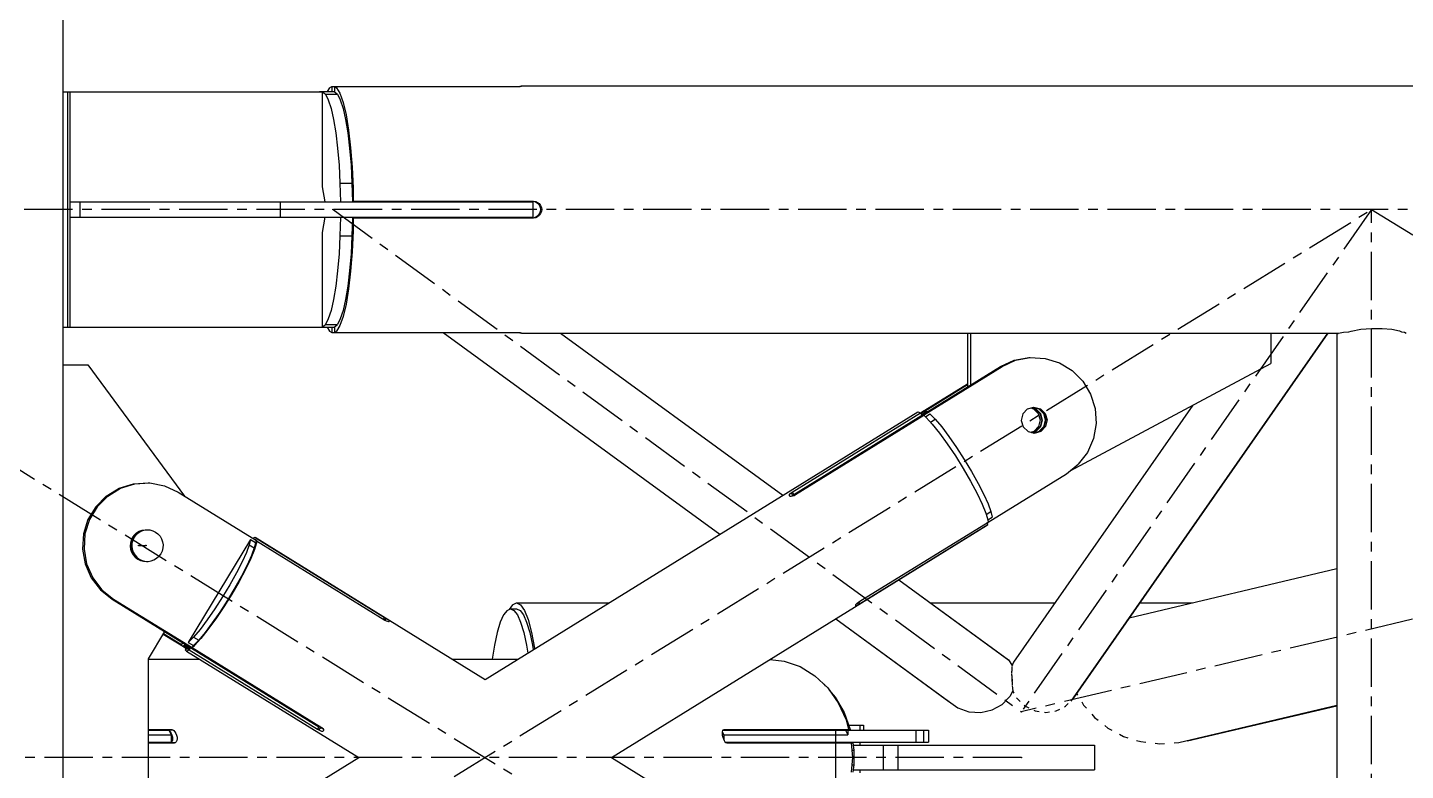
# Model space of a CAD drawing. Header units: millimetres. Extents: x 5143 to 30813, y 232 to 21408.
# Drawn here: x 23500.4 to 23726.5, y 10818.1 to 10940.2 of the extents above; entities that cross this region are included whole.
import ezdxf

# ---------------------------------------------------------------- set-up
doc = ezdxf.new("R2010")
doc.units = ezdxf.units.MM
doc.header["$LTSCALE"] = 0.25
doc.linetypes.add('CENTER', pattern=[50.8, 31.75, -6.35, 6.35, -6.35])
doc.linetypes.add('XKITLINE00', pattern=[0])

msp = doc.modelspace()

# ---------------------------------------------------------------- linework, layer by layer
at = {"color": 8, "linetype": 'XKITLINE00'}
for p, q in [((23506.2, 11020.27), (23506.2, 10620.27)), ((23549.95, 10930.27), (23549.57, 10929.63)), ((23549.95, 10930.27), (23550.31, 10930.46)), ((23550.31, 10930.46), (23550.76, 10930.46)), ((23550.31, 10930.46), (23550.31, 10929.63)), ((23550.76, 10930.46), (23580.35, 10930.46)), ((23550.76, 10930.46), (23551.11, 10930.27)), ((23550.76, 10930.46), (23550.76, 10929.62)), ((23551.11, 10930.27), (23551.67, 10929.35)), ((23580.35, 10930.46), (23580.68, 10930.46)), ((23580.6, 10930.47), (23580.91, 10930.49)), ((23580.68, 10930.46), (23580.98, 10930.47)), ((23580.91, 10930.49), (23581.17, 10930.52)), ((23580.98, 10930.47), (23581.22, 10930.49)), ((23581.17, 10930.52), (23581.35, 10930.54)), ((23581.22, 10930.49), (23581.39, 10930.52)), ((23581.35, 10930.54), (23581.46, 10930.57)), ((23581.39, 10930.52), (23581.47, 10930.54)), ((23581.46, 10930.57), (23581.47, 10930.54)), ((23581.46, 10930.57), (24815.89, 10930.57)), ((23506.2, 10929.57), (23506.93, 10929.57)), ((23506.93, 10929.57), (23506.93, 10890.97)), ((23506.93, 10929.57), (23507.34, 10929.57)), ((23506.93, 10929.57), (23506.93, 10890.97)), ((23506.93, 10929.57), (23548.77, 10929.57)), ((23507.34, 10929.57), (23507.34, 10890.97)), ((23507.34, 10929.57), (23548.77, 10929.57)), ((23507.34, 10929.57), (23507.34, 10890.97)), ((23548.29, 10929.57), (23548.36, 10929.63)), ((23548.29, 10929.57), (23548.36, 10929.63)), ((23548.36, 10929.63), (23548.36, 10929.57)), ((23548.36, 10929.63), (23548.77, 10929.63)), ((23548.36, 10929.63), (23548.36, 10929.57)), ((23548.36, 10929.63), (23548.77, 10929.63)), ((23548.77, 10929.63), (23550.74, 10929.63)), ((23548.77, 10929.63), (23548.77, 10914.02)), ((23548.77, 10929.63), (23549.27, 10929.19)), ((23548.77, 10929.63), (23550.74, 10929.63)), ((23548.77, 10929.63), (23548.77, 10914.02)), ((23548.77, 10929.63), (23549.27, 10929.19)), ((23549.27, 10929.19), (23551.24, 10929.19)), ((23549.27, 10929.19), (23549.76, 10928.26)), ((23549.27, 10929.19), (23551.24, 10929.19)), ((23549.27, 10929.19), (23549.76, 10928.26)), ((23549.76, 10928.26), (23550.21, 10926.86)), ((23549.76, 10928.26), (23550.21, 10926.86)), ((23550.74, 10929.63), (23551.24, 10929.19)), ((23550.74, 10929.63), (23551.24, 10929.19)), ((23551.24, 10929.19), (23551.73, 10928.26)), ((23551.24, 10929.19), (23551.73, 10928.26)), ((23551.67, 10929.35), (23552.2, 10927.85)), ((23551.73, 10928.26), (23552.19, 10926.86)), ((23551.73, 10928.26), (23552.19, 10926.86)), ((23552.2, 10927.85), (23552.68, 10925.83)), ((23550.21, 10926.86), (23550.63, 10925.05)), ((23550.21, 10926.86), (23550.63, 10925.05)), ((23552.19, 10926.86), (23552.6, 10925.05)), ((23552.19, 10926.86), (23552.6, 10925.05)), ((23552.68, 10925.83), (23553.09, 10923.32)), ((23550.63, 10925.05), (23550.99, 10922.85)), ((23550.63, 10925.05), (23550.99, 10922.85)), ((23552.6, 10925.05), (23552.96, 10922.85)), ((23552.6, 10925.05), (23552.96, 10922.85)), ((23553.09, 10923.32), (23553.42, 10920.42)), ((23550.99, 10922.85), (23551.29, 10920.33)), ((23550.99, 10922.85), (23551.29, 10920.33)), ((23552.96, 10922.85), (23553.26, 10920.33)), ((23552.96, 10922.85), (23553.26, 10920.33)), ((23551.29, 10920.33), (23551.52, 10917.56)), ((23551.29, 10920.33), (23551.52, 10917.56)), ((23553.26, 10920.33), (23553.49, 10917.56)), ((23553.26, 10920.33), (23553.49, 10917.56)), ((23553.42, 10920.42), (23553.67, 10917.22)), ((23551.52, 10917.56), (23551.67, 10914.6)), ((23551.52, 10917.56), (23551.67, 10914.6)), ((23553.49, 10917.56), (23553.64, 10914.6)), ((23553.49, 10917.56), (23553.64, 10914.6)), ((23553.67, 10917.22), (23553.82, 10913.8)), ((23548.77, 10914.02), (23549.18, 10911.52)), ((23548.77, 10914.02), (23549.18, 10911.52)), ((23551.67, 10914.6), (23553.64, 10914.6)), ((23551.67, 10914.6), (23551.74, 10911.52)), ((23551.67, 10914.6), (23553.64, 10914.6)), ((23551.67, 10914.6), (23551.74, 10911.52)), ((23553.64, 10914.6), (23553.72, 10911.52)), ((23553.64, 10914.6), (23553.72, 10911.52)), ((23553.82, 10913.8), (23553.85, 10911.62)), ((23507.34, 10911.52), (23551.73, 10911.52)), ((23507.34, 10911.52), (23507.34, 10909.02)), ((23507.34, 10911.52), (23551.73, 10911.52)), ((23507.34, 10911.52), (23507.34, 10909.02)), ((23508.98, 10911.52), (23508.98, 10909.02)), ((23508.98, 10911.52), (23508.98, 10909.02)), ((23541.87, 10911.52), (23541.87, 10909.02)), ((23541.87, 10911.52), (23541.87, 10909.02)), ((23551.73, 10911.52), (23553.72, 10911.52)), ((23551.73, 10911.52), (23553.72, 10911.52)), ((23553.71, 10911.62), (23583.44, 10911.62)), ((23553.72, 10911.52), (23583.3, 10911.52)), ((23553.72, 10911.52), (23583.3, 10911.52)), ((23555.47, 10911.62), (23555.5, 10911.52)), ((23555.87, 10911.62), (23555.9, 10911.52)), ((23580.33, 10911.62), (23580.33, 10911.52)), ((23580.33, 10911.62), (23580.33, 10911.52)), ((23583.25, 10911.62), (23583.59, 10911.58)), ((23583.3, 10911.52), (23583.3, 10909.02)), ((23583.3, 10911.52), (23583.3, 10909.02)), ((23583.44, 10911.62), (23583.79, 10911.58)), ((23583.59, 10911.58), (23583.79, 10911.58)), ((23583.59, 10911.58), (23583.92, 10911.44)), ((23583.79, 10911.58), (23584.11, 10911.44)), ((23583.92, 10911.44), (23584.2, 10911.23)), ((23584.11, 10911.44), (23584.39, 10911.23)), ((23584.2, 10911.23), (23584.41, 10910.95)), ((23584.41, 10909.6), (23584.2, 10909.32)), ((23584.39, 10911.23), (23584.61, 10910.95)), ((23584.61, 10909.6), (23584.39, 10909.32)), ((23584.41, 10910.95), (23584.55, 10910.62)), ((23584.55, 10909.93), (23584.41, 10909.6)), ((23584.55, 10910.62), (23584.6, 10910.27)), ((23584.6, 10910.27), (23584.55, 10909.93)), ((23584.61, 10910.95), (23584.74, 10910.62)), ((23584.74, 10909.93), (23584.61, 10909.6)), ((23584.74, 10910.62), (23584.79, 10910.27)), ((23584.79, 10910.27), (23584.74, 10909.93)), ((23507.34, 10909.02), (23551.73, 10909.02)), ((23507.34, 10909.02), (23551.73, 10909.02)), ((23549.18, 10909.02), (23548.77, 10906.52)), ((23549.18, 10909.02), (23548.77, 10906.52)), ((23551.74, 10909.02), (23551.67, 10905.95)), ((23551.74, 10909.02), (23551.67, 10905.95)), ((23551.73, 10909.02), (23551.74, 10909.02)), ((23551.73, 10909.02), (23551.74, 10909.02)), ((23551.74, 10909.02), (23553.72, 10909.02)), ((23551.74, 10909.02), (23553.72, 10909.02)), ((23553.72, 10909.02), (23553.64, 10905.95)), ((23553.72, 10909.02), (23553.64, 10905.95)), ((23553.71, 10908.92), (23583.44, 10908.92)), ((23553.72, 10909.02), (23583.3, 10909.02)), ((23553.72, 10909.02), (23583.3, 10909.02)), ((23553.85, 10908.92), (23553.82, 10906.75)), ((23555.32, 10909.02), (23555.29, 10908.92)), ((23555.71, 10909.02), (23555.68, 10908.92)), ((23580.33, 10909.02), (23580.33, 10908.92)), ((23580.33, 10909.02), (23580.33, 10908.92)), ((23583.25, 10908.92), (23583.59, 10908.97)), ((23583.44, 10908.92), (23583.79, 10908.97)), ((23583.59, 10908.97), (23583.92, 10909.11)), ((23583.59, 10908.97), (23583.79, 10908.97)), ((23583.79, 10908.97), (23584.11, 10909.11)), ((23583.92, 10909.11), (23584.2, 10909.32)), ((23584.11, 10909.11), (23584.39, 10909.32)), ((23548.77, 10906.52), (23548.77, 10890.92)), ((23548.77, 10906.52), (23548.77, 10890.92)), ((23551.67, 10905.95), (23551.52, 10902.99)), ((23551.67, 10905.95), (23551.52, 10902.99)), ((23551.67, 10905.95), (23553.64, 10905.95)), ((23551.67, 10905.95), (23553.64, 10905.95)), ((23553.64, 10905.95), (23553.49, 10902.99)), ((23553.64, 10905.95), (23553.49, 10902.99)), ((23553.82, 10906.75), (23553.67, 10903.33)), ((23551.52, 10902.99), (23551.29, 10900.22)), ((23551.52, 10902.99), (23551.29, 10900.22)), ((23553.49, 10902.99), (23553.26, 10900.22)), ((23553.49, 10902.99), (23553.26, 10900.22)), ((23553.67, 10903.33), (23553.42, 10900.12)), ((23551.29, 10900.22), (23550.99, 10897.7)), ((23551.29, 10900.22), (23550.99, 10897.7)), ((23553.26, 10900.22), (23552.96, 10897.7)), ((23553.26, 10900.22), (23552.96, 10897.7)), ((23553.42, 10900.12), (23553.09, 10897.23)), ((23550.99, 10897.7), (23550.63, 10895.5)), ((23550.99, 10897.7), (23550.63, 10895.5)), ((23552.96, 10897.7), (23552.6, 10895.5)), ((23552.96, 10897.7), (23552.6, 10895.5)), ((23553.09, 10897.23), (23552.68, 10894.72)), ((23550.21, 10893.69), (23549.76, 10892.29)), ((23550.21, 10893.69), (23549.76, 10892.29)), ((23550.63, 10895.5), (23550.21, 10893.69)), ((23550.63, 10895.5), (23550.21, 10893.69)), ((23552.19, 10893.69), (23551.73, 10892.29)), ((23552.19, 10893.69), (23551.73, 10892.29)), ((23552.6, 10895.5), (23552.19, 10893.69)), ((23552.6, 10895.5), (23552.19, 10893.69)), ((23552.68, 10894.72), (23552.2, 10892.69)), ((23548.77, 10890.92), (23549.27, 10891.36)), ((23548.77, 10890.92), (23549.27, 10891.36)), ((23549.76, 10892.29), (23549.27, 10891.36)), ((23549.76, 10892.29), (23549.27, 10891.36)), ((23549.27, 10891.36), (23551.24, 10891.36)), ((23549.27, 10891.36), (23551.24, 10891.36)), ((23550.74, 10890.92), (23551.24, 10891.36)), ((23550.74, 10890.92), (23551.24, 10891.36)), ((23551.73, 10892.29), (23551.24, 10891.36)), ((23551.73, 10892.29), (23551.24, 10891.36)), ((23552.2, 10892.69), (23551.67, 10891.2)), ((23506.2, 10890.97), (23506.93, 10890.97)), ((23506.93, 10890.97), (23507.34, 10890.97)), ((23506.93, 10890.97), (23548.77, 10890.97)), ((23507.34, 10890.97), (23548.77, 10890.97)), ((23548.29, 10890.97), (23548.36, 10890.92)), ((23548.29, 10890.97), (23548.36, 10890.92)), ((23548.36, 10890.97), (23548.36, 10890.92)), ((23548.36, 10890.97), (23548.36, 10890.92)), ((23548.36, 10890.92), (23548.77, 10890.92)), ((23548.36, 10890.92), (23548.77, 10890.92)), ((23548.77, 10890.92), (23550.74, 10890.92)), ((23548.77, 10890.92), (23550.74, 10890.92)), ((23549.57, 10890.92), (23549.95, 10890.28)), ((23549.95, 10890.28), (23550.31, 10890.09)), ((23550.31, 10890.92), (23550.31, 10890.09)), ((23550.31, 10890.09), (23550.76, 10890.09)), ((23550.76, 10890.93), (23550.76, 10890.09)), ((23550.76, 10890.09), (23551.11, 10890.28)), ((23550.76, 10890.09), (23580.35, 10890.09)), ((23551.67, 10891.2), (23551.11, 10890.28)), ((23568.61, 10890.09), (23614.02, 10856.94)), ((23568.61, 10890.09), (23614.02, 10856.94)), ((23580.35, 10890.09), (23580.68, 10890.09)), ((23580.6, 10890.08), (23580.91, 10890.06)), ((23580.68, 10890.09), (23580.98, 10890.08)), ((23580.91, 10890.06), (23581.17, 10890.03)), ((23580.98, 10890.08), (23581.22, 10890.06)), ((23581.17, 10890.03), (23581.35, 10890.01)), ((23581.22, 10890.06), (23581.39, 10890.03)), ((23581.35, 10890.01), (23581.46, 10889.97)), ((23581.39, 10890.03), (23581.47, 10890.01)), ((23581.47, 10890.01), (23581.46, 10889.97)), ((23581.46, 10889.97), (23654.89, 10889.97)), ((23587.89, 10889.97), (23624.37, 10863.34)), ((23587.89, 10889.97), (23624.37, 10863.34)), ((23654.64, 10889.97), (23654.64, 10881.1)), ((23654.89, 10889.97), (23655.14, 10889.97)), ((23655.14, 10889.97), (23704.46, 10889.98)), ((23655.14, 10889.97), (23655.14, 10881.41)), ((23713.76, 10889.97), (23671.64, 10829.52)), ((23713.79, 10889.97), (23671.94, 10829.91)), ((23704.46, 10889.98), (23704.46, 10884.98)), ((23704.46, 10889.97), (23715.43, 10889.97)), ((23715.28, 10889.97), (23715.28, 10750.57)), ((23715.28, 10889.96), (23715.28, 10750.59)), ((23715.28, 10889.96), (23715.43, 10889.87)), ((23715.43, 10889.87), (23715.56, 10889.95)), ((23715.56, 10889.95), (23716.37, 10890.1)), ((23716.37, 10890.1), (23717.24, 10890.18)), ((23717.24, 10890.18), (23717.63, 10890.31)), ((23717.63, 10890.31), (23719.22, 10890.59)), ((23719.22, 10890.59), (23720.98, 10890.74)), ((23720.98, 10890.74), (23722.74, 10890.75)), ((23722.74, 10890.75), (23724.33, 10890.6)), ((23724.33, 10890.6), (23725.59, 10890.32)), ((23725.59, 10890.32), (23725.89, 10890.18)), ((23725.89, 10890.18), (23726.4, 10890.1)), ((23726.4, 10890.1), (23726.68, 10889.96)), ((23506.2, 10884.78), (23510.3, 10884.78)), ((23510.3, 10884.78), (23526.17, 10863.2)), ((23660.09, 10884.47), (23662.31, 10885.5)), ((23660.33, 10884.47), (23662.56, 10885.5)), ((23662.31, 10885.5), (23664.72, 10885.95)), ((23662.31, 10885.5), (23662.56, 10885.5)), ((23662.56, 10885.5), (23664.97, 10885.95)), ((23664.72, 10885.95), (23664.97, 10885.95)), ((23664.97, 10885.95), (23667.41, 10885.81)), ((23667.41, 10885.81), (23669.76, 10885.08)), ((23669.76, 10885.08), (23671.86, 10883.81)), ((23671.49, 10867.34), (23704.46, 10884.98)), ((23626.15, 10863.48), (23660.09, 10884.47)), ((23647.45, 10876.5), (23660.33, 10884.47)), ((23660.09, 10884.47), (23660.33, 10884.47)), ((23671.86, 10883.81), (23673.6, 10882.06)), ((23646.93, 10876.89), (23654.64, 10881.66)), ((23647.7, 10877.21), (23654.64, 10881.51)), ((23673.6, 10882.06), (23674.87, 10879.94)), ((23691.63, 10878.12), (23662.24, 10835.93)), ((23664.52, 10877.51), (23665.57, 10877.82)), ((23665.44, 10877.79), (23666.36, 10877.54)), ((23665.46, 10877.79), (23666.39, 10877.56)), ((23665.57, 10877.82), (23666.64, 10877.56)), ((23674.87, 10879.94), (23675.61, 10877.57)), ((23575.49, 10833.1), (23646.54, 10877.05)), ((23625.91, 10863.85), (23646.96, 10876.87)), ((23626.28, 10863.48), (23647.33, 10876.5)), ((23626.43, 10863.45), (23647.48, 10876.47)), ((23646.54, 10877.05), (23646.96, 10876.87)), ((23646.94, 10876.88), (23647.45, 10877.2)), ((23646.96, 10876.87), (23647.19, 10876.5)), ((23647.04, 10876.74), (23647.77, 10877.2)), ((23647.15, 10876.56), (23647.99, 10877.08)), ((23647.15, 10876.56), (23647.19, 10876.5)), ((23647.33, 10876.5), (23647.4, 10876.42)), ((23647.33, 10876.5), (23647.45, 10876.5)), ((23647.45, 10877.2), (23647.59, 10877.23)), ((23647.45, 10876.5), (23647.47, 10876.46)), ((23647.48, 10876.47), (23647.88, 10876.13)), ((23647.59, 10877.23), (23647.77, 10877.2)), ((23647.76, 10876.23), (23648.5, 10876.69)), ((23647.77, 10877.2), (23647.99, 10877.08)), ((23647.88, 10876.13), (23648.89, 10875.01)), ((23647.99, 10877.08), (23648.03, 10877.02)), ((23648.5, 10876.69), (23649.38, 10875.81)), ((23648.61, 10875.33), (23649.38, 10875.81)), ((23649.38, 10875.81), (23650.44, 10874.55)), ((23663.76, 10876.7), (23663.5, 10875.62)), ((23663.5, 10875.62), (23663.81, 10874.55)), ((23664.52, 10877.51), (23663.76, 10876.7)), ((23665.05, 10877.67), (23665.49, 10877.56)), ((23665.16, 10877.7), (23665.74, 10877.56)), ((23665.21, 10877.72), (23665.86, 10877.54)), ((23665.49, 10877.56), (23666.28, 10876.79)), ((23665.74, 10877.56), (23666.53, 10876.79)), ((23665.86, 10877.54), (23666.64, 10876.75)), ((23666.28, 10876.79), (23666.59, 10875.73)), ((23666.59, 10875.73), (23666.34, 10874.65)), ((23666.36, 10877.54), (23667.13, 10876.75)), ((23666.39, 10877.56), (23667.19, 10876.79)), ((23666.53, 10876.79), (23666.84, 10875.73)), ((23666.84, 10875.73), (23666.58, 10874.65)), ((23666.64, 10877.56), (23667.43, 10876.79)), ((23666.64, 10876.75), (23666.92, 10875.67)), ((23666.92, 10875.67), (23666.64, 10874.6)), ((23667.13, 10876.75), (23667.42, 10875.67)), ((23667.42, 10875.67), (23667.13, 10874.6)), ((23667.19, 10876.79), (23667.5, 10875.73)), ((23667.5, 10875.73), (23667.24, 10874.65)), ((23667.43, 10876.79), (23667.74, 10875.73)), ((23667.74, 10875.73), (23667.49, 10874.65)), ((23675.61, 10877.57), (23675.77, 10875.1)), ((23648.89, 10875.01), (23650.07, 10873.53)), ((23650.07, 10873.53), (23651.35, 10871.76)), ((23650.44, 10874.55), (23651.62, 10872.98)), ((23663.81, 10874.55), (23664.61, 10873.79)), ((23664.61, 10873.79), (23665.68, 10873.53)), ((23665.04, 10873.68), (23665.58, 10873.84)), ((23665.18, 10873.65), (23665.82, 10873.84)), ((23665.22, 10873.64), (23665.86, 10873.81)), ((23665.48, 10873.57), (23666.36, 10873.81)), ((23665.54, 10873.56), (23666.48, 10873.84)), ((23666.34, 10874.65), (23665.58, 10873.84)), ((23665.68, 10873.53), (23666.73, 10873.84)), ((23666.58, 10874.65), (23665.82, 10873.84)), ((23666.64, 10874.6), (23665.86, 10873.81)), ((23667.13, 10874.6), (23666.36, 10873.81)), ((23667.24, 10874.65), (23666.48, 10873.84)), ((23667.49, 10874.65), (23666.73, 10873.84)), ((23675.77, 10875.1), (23675.34, 10872.65)), ((23651.35, 10871.76), (23652.67, 10869.79)), ((23651.62, 10872.98), (23652.87, 10871.17)), ((23652.87, 10871.17), (23654.13, 10869.23)), ((23675.34, 10872.65), (23674.34, 10870.38)), ((23652.67, 10869.79), (23653.97, 10867.71)), ((23654.13, 10869.23), (23655.33, 10867.23)), ((23674.34, 10870.38), (23672.84, 10868.42)), ((23653.97, 10867.71), (23655.17, 10865.63)), ((23655.33, 10867.23), (23656.42, 10865.28)), ((23658.03, 10858.91), (23670.92, 10866.88)), ((23670.92, 10866.88), (23672.84, 10868.42)), ((23513.32, 10863.21), (23515.43, 10864.49)), ((23513.57, 10863.21), (23515.67, 10864.49)), ((23515.43, 10864.49), (23517.77, 10865.22)), ((23515.67, 10864.49), (23518.01, 10865.22)), ((23517.77, 10865.22), (23520.21, 10865.36)), ((23518.01, 10865.22), (23520.46, 10865.36)), ((23520.21, 10865.36), (23520.46, 10865.36)), ((23520.21, 10865.36), (23520.27, 10865.34)), ((23520.46, 10865.36), (23522.87, 10864.9)), ((23522.87, 10864.9), (23525.1, 10863.87)), ((23655.17, 10865.63), (23656.23, 10863.65)), ((23656.42, 10865.28), (23657.34, 10863.48)), ((23513.32, 10863.21), (23511.58, 10861.46)), ((23513.57, 10863.21), (23511.83, 10861.46)), ((23525.1, 10863.87), (23537.98, 10855.9)), ((23625.41, 10863.46), (23625.37, 10863.39)), ((23625.37, 10863.39), (23625.37, 10863.36)), ((23625.37, 10863.36), (23625.42, 10863.26)), ((23625.41, 10863.46), (23625.53, 10863.57)), ((23625.42, 10863.26), (23625.55, 10863.2)), ((23625.53, 10863.57), (23625.7, 10863.71)), ((23625.55, 10863.2), (23625.73, 10863.2)), ((23625.7, 10863.71), (23625.91, 10863.85)), ((23625.7, 10863.71), (23625.96, 10863.28)), ((23625.73, 10863.2), (23625.95, 10863.24)), ((23625.88, 10863.22), (23625.96, 10863.28)), ((23625.91, 10863.85), (23626.17, 10863.42)), ((23625.95, 10863.24), (23626.2, 10863.32)), ((23625.96, 10863.28), (23626.17, 10863.42)), ((23626.15, 10863.48), (23626.23, 10863.34)), ((23626.15, 10863.48), (23626.28, 10863.48)), ((23626.2, 10863.32), (23626.43, 10863.45)), ((23626.28, 10863.48), (23626.35, 10863.41)), ((23656.23, 10863.65), (23657.08, 10861.88)), ((23657.34, 10863.48), (23658.05, 10861.91)), ((23511.58, 10861.46), (23510.31, 10859.34)), ((23511.83, 10861.46), (23510.56, 10859.34)), ((23657.08, 10861.88), (23657.69, 10860.4)), ((23657.69, 10860.4), (23658.02, 10859.28)), ((23657.75, 10860.18), (23658.51, 10860.65)), ((23658, 10859.33), (23658.69, 10859.76)), ((23658.05, 10861.91), (23658.51, 10860.65)), ((23658.51, 10860.65), (23658.69, 10859.76)), ((23510.31, 10859.34), (23509.57, 10856.98)), ((23510.56, 10859.34), (23509.82, 10856.98)), ((23518.29, 10857.18), (23518.73, 10857.44)), ((23518.42, 10857.18), (23518.86, 10857.44)), ((23518.42, 10857.18), (23518.86, 10857.44)), ((23518.55, 10857.18), (23518.99, 10857.44)), ((23518.73, 10857.44), (23519.2, 10857.6)), ((23518.86, 10857.44), (23519.33, 10857.6)), ((23518.86, 10857.44), (23519.33, 10857.6)), ((23518.99, 10857.44), (23519.46, 10857.6)), ((23519.2, 10857.6), (23519.7, 10857.67)), ((23519.33, 10857.6), (23519.83, 10857.67)), ((23519.33, 10857.6), (23519.83, 10857.67)), ((23519.46, 10857.6), (23519.96, 10857.67)), ((23519.7, 10857.67), (23519.83, 10857.67)), ((23519.83, 10857.67), (23519.96, 10857.67)), ((23519.96, 10857.67), (23520.46, 10857.65)), ((23520.46, 10857.65), (23520.95, 10857.52)), ((23520.95, 10857.52), (23521.4, 10857.3)), ((23596.23, 10820.27), (23657.79, 10858.36)), ((23636.94, 10845.52), (23657.99, 10858.54)), ((23636.98, 10845.92), (23658.03, 10858.94)), ((23657.79, 10858.36), (23657.99, 10858.54)), ((23657.83, 10858.81), (23658.01, 10858.91)), ((23657.83, 10858.81), (23657.99, 10858.54)), ((23657.99, 10858.91), (23658.03, 10858.91)), ((23658.02, 10859.28), (23658.03, 10858.94)), ((23658.02, 10858.93), (23658.03, 10858.91)), ((23509.57, 10856.98), (23509.41, 10854.5)), ((23509.82, 10856.98), (23509.66, 10854.5)), ((23517.27, 10855.48), (23517.24, 10854.97)), ((23517.4, 10855.97), (23517.27, 10855.48)), ((23517.4, 10855.48), (23517.37, 10854.97)), ((23517.4, 10855.48), (23517.37, 10854.97)), ((23517.61, 10856.43), (23517.4, 10855.97)), ((23517.53, 10855.97), (23517.4, 10855.48)), ((23517.53, 10855.97), (23517.4, 10855.48)), ((23517.53, 10855.48), (23517.5, 10854.97)), ((23517.75, 10856.43), (23517.53, 10855.97)), ((23517.75, 10856.43), (23517.53, 10855.97)), ((23517.66, 10855.97), (23517.53, 10855.48)), ((23517.92, 10856.84), (23517.61, 10856.43)), ((23517.61, 10856.43), (23517.75, 10856.43)), ((23517.88, 10856.43), (23517.66, 10855.97)), ((23518.05, 10856.84), (23517.75, 10856.43)), ((23518.05, 10856.84), (23517.75, 10856.43)), ((23517.75, 10856.43), (23517.88, 10856.43)), ((23518.18, 10856.84), (23517.88, 10856.43)), ((23517.92, 10856.84), (23518.29, 10857.18)), ((23518.05, 10856.84), (23518.42, 10857.18)), ((23518.05, 10856.84), (23518.42, 10857.18)), ((23518.18, 10856.84), (23518.55, 10857.18)), ((23521.4, 10857.3), (23521.8, 10856.99)), ((23521.8, 10856.99), (23522.14, 10856.61)), ((23522.14, 10856.61), (23522.39, 10856.17)), ((23522.39, 10856.17), (23522.56, 10855.69)), ((23522.56, 10855.69), (23522.63, 10855.18)), ((23522.63, 10855.18), (23522.6, 10854.68)), ((23536.96, 10856.09), (23526.77, 10839.16)), ((23536.77, 10855.21), (23536.31, 10853.95)), ((23536.96, 10856.09), (23536.77, 10855.21)), ((23536.77, 10855.21), (23537.61, 10854.69)), ((23536.96, 10856.09), (23537.8, 10855.57)), ((23537.35, 10856.29), (23537.74, 10856.45)), ((23537.8, 10855.57), (23537.61, 10854.69)), ((23537.96, 10855.53), (23537.63, 10854.42)), ((23537.74, 10856.45), (23537.94, 10856.27)), ((23537.74, 10856.45), (23575.49, 10833.1)), ((23537.94, 10856.27), (23537.79, 10856.02)), ((23537.98, 10855.9), (23537.79, 10855.58)), ((23537.98, 10855.87), (23537.8, 10855.57)), ((23537.94, 10856.27), (23558.99, 10843.25)), ((23537.98, 10855.87), (23537.96, 10855.53)), ((23537.98, 10855.87), (23559.03, 10842.85)), ((23509.41, 10854.5), (23509.84, 10852.05)), ((23509.66, 10854.5), (23510.09, 10852.05)), ((23517.24, 10854.97), (23517.31, 10854.47)), ((23517.31, 10854.47), (23517.48, 10853.98)), ((23517.37, 10854.97), (23517.44, 10854.47)), ((23517.37, 10854.97), (23517.44, 10854.47)), ((23517.44, 10854.47), (23517.61, 10853.98)), ((23517.44, 10854.47), (23517.61, 10853.98)), ((23517.48, 10853.98), (23517.73, 10853.54)), ((23517.5, 10854.97), (23517.57, 10854.47)), ((23517.57, 10854.47), (23517.74, 10853.98)), ((23517.61, 10853.98), (23517.86, 10853.54)), ((23517.61, 10853.98), (23517.86, 10853.54)), ((23517.73, 10853.54), (23518.07, 10853.16)), ((23517.74, 10853.98), (23517.99, 10853.54)), ((23517.86, 10853.54), (23518.2, 10853.16)), ((23517.86, 10853.54), (23518.2, 10853.16)), ((23517.99, 10853.54), (23518.33, 10853.16)), ((23518.07, 10853.16), (23518.47, 10852.86)), ((23518.2, 10853.16), (23518.6, 10852.86)), ((23518.2, 10853.16), (23518.6, 10852.86)), ((23518.33, 10853.16), (23518.73, 10852.86)), ((23521.14, 10852.72), (23521.58, 10852.98)), ((23521.58, 10852.98), (23521.95, 10853.32)), ((23522.26, 10853.72), (23521.95, 10853.32)), ((23522.47, 10854.18), (23522.26, 10853.72)), ((23522.6, 10854.68), (23522.47, 10854.18)), ((23536.31, 10853.95), (23535.6, 10852.38)), ((23537.03, 10852.94), (23536.17, 10851.16)), ((23537.15, 10853.43), (23536.44, 10851.86)), ((23537.63, 10854.42), (23537.03, 10852.94)), ((23537.61, 10854.69), (23537.15, 10853.43)), ((23509.84, 10852.05), (23510.84, 10849.78)), ((23510.09, 10852.05), (23511.09, 10849.78)), ((23518.47, 10852.86), (23518.6, 10852.86)), ((23518.47, 10852.86), (23518.92, 10852.64)), ((23518.6, 10852.86), (23519.05, 10852.64)), ((23518.6, 10852.86), (23519.05, 10852.64)), ((23518.6, 10852.86), (23518.73, 10852.86)), ((23518.73, 10852.86), (23519.18, 10852.64)), ((23518.92, 10852.64), (23519.41, 10852.51)), ((23519.05, 10852.64), (23519.54, 10852.51)), ((23519.05, 10852.64), (23519.54, 10852.51)), ((23519.18, 10852.64), (23519.67, 10852.51)), ((23519.41, 10852.51), (23519.91, 10852.48)), ((23519.54, 10852.51), (23520.04, 10852.48)), ((23519.54, 10852.51), (23520.04, 10852.48)), ((23519.67, 10852.51), (23520.17, 10852.48)), ((23519.91, 10852.48), (23520.04, 10852.48)), ((23519.91, 10852.48), (23519.95, 10852.48)), ((23520.04, 10852.48), (23520.08, 10852.48)), ((23520.04, 10852.48), (23520.08, 10852.48)), ((23520.04, 10852.48), (23520.17, 10852.48)), ((23520.17, 10852.48), (23520.67, 10852.55)), ((23520.67, 10852.55), (23521.14, 10852.72)), ((23535.6, 10852.38), (23534.68, 10850.58)), ((23536.17, 10851.16), (23535.12, 10849.19)), ((23536.44, 10851.86), (23535.52, 10850.05)), ((23681.21, 10843.22), (23715.28, 10851.29)), ((23510.84, 10849.78), (23512.34, 10847.82)), ((23511.09, 10849.78), (23512.59, 10847.82)), ((23533.59, 10848.63), (23532.39, 10846.63)), ((23534.68, 10850.58), (23533.59, 10848.63)), ((23535.12, 10849.19), (23533.91, 10847.11)), ((23535.52, 10850.05), (23534.44, 10848.11)), ((23643.39, 10849.45), (23661.44, 10836.26)), ((23643.39, 10849.45), (23661.39, 10836.3)), ((23512.34, 10847.82), (23512.59, 10847.82)), ((23512.34, 10847.82), (23514.26, 10846.28)), ((23512.59, 10847.82), (23514.51, 10846.28)), ((23514.26, 10846.28), (23514.51, 10846.28)), ((23514.26, 10846.28), (23548.2, 10825.29)), ((23514.51, 10846.28), (23527.39, 10838.32)), ((23532.39, 10846.63), (23531.13, 10844.68)), ((23533.23, 10846.11), (23531.98, 10844.16)), ((23533.91, 10847.11), (23532.61, 10845.03)), ((23534.44, 10848.11), (23533.23, 10846.11)), ((23531.13, 10844.68), (23529.88, 10842.88)), ((23531.98, 10844.16), (23530.72, 10842.36)), ((23532.61, 10845.03), (23531.29, 10843.05)), ((23579.09, 10844.43), (23578.53, 10843.69)), ((23579.09, 10844.43), (23578.53, 10843.69)), ((23579.09, 10844.43), (23579.66, 10844.67)), ((23579.09, 10844.43), (23579.66, 10844.67)), ((23579.99, 10845.36), (23579.46, 10844.59)), ((23579.66, 10844.67), (23580.65, 10844.67)), ((23579.66, 10844.67), (23580.23, 10844.43)), ((23579.66, 10844.67), (23580.23, 10844.43)), ((23579.66, 10844.67), (23580.65, 10844.67)), ((23579.99, 10845.36), (23580.65, 10845.67)), ((23580.23, 10844.43), (23580.79, 10843.69)), ((23580.23, 10844.43), (23580.79, 10843.69)), ((23580.65, 10845.67), (23581.3, 10845.36)), ((23580.65, 10845.67), (23595.81, 10845.67)), ((23580.65, 10844.67), (23581.22, 10844.43)), ((23580.65, 10844.67), (23581.22, 10844.43)), ((23581.22, 10844.43), (23581.77, 10843.69)), ((23581.22, 10844.43), (23581.77, 10843.69)), ((23581.3, 10845.36), (23581.93, 10844.43)), ((23581.93, 10844.43), (23582.54, 10842.91)), ((23636.31, 10845.32), (23636.28, 10845.22)), ((23636.28, 10845.22), (23636.32, 10845.16)), ((23636.41, 10845.46), (23636.31, 10845.32)), ((23636.32, 10845.16), (23636.34, 10845.16)), ((23636.34, 10845.16), (23636.4, 10845.19)), ((23636.4, 10845.19), (23636.54, 10845.27)), ((23636.41, 10845.46), (23636.56, 10845.61)), ((23636.54, 10845.27), (23636.73, 10845.39)), ((23636.56, 10845.61), (23636.76, 10845.77)), ((23636.58, 10845.62), (23636.72, 10845.4)), ((23636.73, 10845.39), (23636.94, 10845.52)), ((23636.76, 10845.77), (23636.98, 10845.92)), ((23636.78, 10845.78), (23636.94, 10845.53)), ((23648.55, 10845.67), (23669.03, 10845.67)), ((23682.92, 10845.67), (23691.58, 10845.67)), ((23529.88, 10842.88), (23528.7, 10841.31)), ((23530.72, 10842.36), (23529.54, 10840.79)), ((23531.29, 10843.05), (23530.01, 10841.28)), ((23558.98, 10843.24), (23558.83, 10842.98)), ((23558.99, 10843.25), (23559.22, 10843.11)), ((23559.03, 10842.85), (23559.25, 10842.73)), ((23559.21, 10843.1), (23559.05, 10842.84)), ((23559.22, 10843.11), (23559.43, 10842.97)), ((23559.25, 10842.73), (23559.45, 10842.64)), ((23559.43, 10842.97), (23559.61, 10842.86)), ((23559.45, 10842.64), (23559.61, 10842.6)), ((23559.61, 10842.86), (23559.71, 10842.79)), ((23559.61, 10842.6), (23559.72, 10842.61)), ((23559.71, 10842.79), (23559.73, 10842.76)), ((23559.76, 10842.66), (23559.72, 10842.61)), ((23559.73, 10842.76), (23559.76, 10842.66)), ((23577.99, 10842.47), (23577.49, 10840.8)), ((23577.99, 10842.47), (23577.49, 10840.8)), ((23578.53, 10843.69), (23577.99, 10842.47)), ((23578.53, 10843.69), (23577.99, 10842.47)), ((23580.79, 10843.69), (23581.32, 10842.47)), ((23580.79, 10843.69), (23581.32, 10842.47)), ((23581.32, 10842.47), (23581.83, 10840.8)), ((23581.32, 10842.47), (23581.83, 10840.8)), ((23581.77, 10843.69), (23582.31, 10842.47)), ((23581.77, 10843.69), (23582.31, 10842.47)), ((23582.31, 10842.47), (23582.81, 10840.8)), ((23582.31, 10842.47), (23582.81, 10840.8)), ((23582.54, 10842.91), (23583.1, 10840.82)), ((23633.04, 10843.05), (23651.61, 10829.48)), ((23633.04, 10843.05), (23651.57, 10829.51)), ((23522.88, 10840.96), (23520.17, 10836.45)), ((23522.63, 10840.55), (23526.24, 10838.32)), ((23522.7, 10840.66), (23525.65, 10838.84)), ((23527.64, 10840.05), (23526.77, 10839.16)), ((23528.49, 10839.53), (23527.61, 10838.64)), ((23528.7, 10841.31), (23527.64, 10840.05)), ((23527.64, 10840.05), (23528.49, 10839.53)), ((23528.83, 10839.8), (23527.82, 10838.69)), ((23529.54, 10840.79), (23528.49, 10839.53)), ((23530.01, 10841.28), (23528.83, 10839.8)), ((23577.49, 10840.8), (23577.03, 10838.72)), ((23577.49, 10840.8), (23577.03, 10838.71)), ((23581.83, 10840.8), (23582.28, 10838.72)), ((23581.83, 10840.8), (23582.28, 10838.71)), ((23582.81, 10840.8), (23583.27, 10838.72)), ((23582.81, 10840.8), (23583.27, 10838.71)), ((23583.1, 10840.82), (23583.59, 10838.24)), ((23525.84, 10839.12), (23525.63, 10838.77)), ((23525.63, 10838.77), (23525.71, 10838.66)), ((23525.71, 10838.66), (23526.56, 10838.14)), ((23525.71, 10838.66), (23525.85, 10838.62)), ((23525.85, 10838.62), (23526.03, 10838.66)), ((23526.03, 10838.66), (23526.25, 10838.77)), ((23526.03, 10838.66), (23526.87, 10838.14)), ((23526.24, 10838.32), (23526.27, 10838.32)), ((23526.29, 10838.84), (23526.25, 10838.77)), ((23526.25, 10838.77), (23527.09, 10838.25)), ((23526.44, 10838.21), (23526.28, 10837.94)), ((23526.28, 10837.94), (23526.49, 10837.76)), ((23526.49, 10837.76), (23526.91, 10837.94)), ((23526.49, 10837.76), (23554.75, 10820.27)), ((23526.56, 10838.14), (23526.69, 10838.1)), ((23526.69, 10838.1), (23526.87, 10838.14)), ((23526.77, 10839.16), (23527.61, 10838.64)), ((23526.87, 10838.14), (23527.09, 10838.25)), ((23527.13, 10838.32), (23526.91, 10837.94)), ((23526.91, 10837.94), (23547.96, 10824.92)), ((23527.13, 10838.32), (23527.09, 10838.25)), ((23527.28, 10838.32), (23548.33, 10825.29)), ((23527.28, 10838.32), (23527.39, 10838.32)), ((23527.6, 10838.65), (23527.39, 10838.32)), ((23527.43, 10838.34), (23527.82, 10838.69)), ((23527.61, 10838.64), (23527.43, 10838.34)), ((23527.43, 10838.34), (23548.48, 10825.32)), ((23577.03, 10838.72), (23576.66, 10836.42)), ((23577.03, 10838.71), (23576.66, 10836.42)), ((23582.28, 10838.72), (23582.49, 10837.43)), ((23582.28, 10838.71), (23582.49, 10837.43)), ((23583.27, 10838.72), (23583.39, 10837.99)), ((23583.27, 10838.71), (23583.39, 10837.99)), ((23583.59, 10838.24), (23583.61, 10838.13)), ((23520.17, 10836.45), (23520.17, 10800.27)), ((23520.17, 10836.42), (23528.64, 10836.42)), ((23520.17, 10836.42), (23528.64, 10836.42)), ((23570.12, 10836.42), (23580.86, 10836.42)), ((23570.12, 10836.42), (23580.86, 10836.42)), ((23622.27, 10836.38), (23624.6, 10836.11)), ((23622.27, 10836.38), (23624.6, 10836.11)), ((23624.6, 10836.11), (23627.21, 10835.2)), ((23624.6, 10836.11), (23627.21, 10835.2)), ((23627.21, 10835.2), (23629.61, 10833.7)), ((23627.21, 10835.2), (23629.61, 10833.7)), ((23661.39, 10836.3), (23662, 10835.4)), ((23661.92, 10835.21), (23661.94, 10835.07)), ((23661.93, 10835.21), (23661.92, 10835.21)), ((23661.93, 10834.99), (23661.93, 10834.46)), ((23661.96, 10835.1), (23661.94, 10835.02)), ((23662.02, 10835.43), (23661.95, 10835.26)), ((23662.05, 10835.52), (23662.04, 10835.46)), ((23662.24, 10835.93), (23662.05, 10835.52)), ((23629.61, 10833.7), (23631.72, 10831.69)), ((23629.61, 10833.7), (23631.72, 10831.69)), ((23630.81, 10832.56), (23631.11, 10832.33)), ((23630.81, 10832.56), (23631.11, 10832.33)), ((23661.87, 10833.96), (23661.87, 10833.94)), ((23661.87, 10833.94), (23661.9, 10833.72)), ((23661.91, 10834.43), (23661.88, 10834.05)), ((23661.92, 10833.74), (23661.92, 10833.55)), ((23661.92, 10833.55), (23661.97, 10832.82)), ((23661.94, 10833.23), (23661.97, 10832.23)), ((23631.11, 10832.33), (23631.38, 10832.01)), ((23631.11, 10832.33), (23631.38, 10832.01)), ((23631.72, 10831.69), (23633.44, 10829.25)), ((23631.72, 10831.69), (23633.44, 10829.25)), ((23631.97, 10831.33), (23632.96, 10830.19)), ((23631.97, 10831.33), (23632.96, 10830.19)), ((23661.26, 10829.94), (23661.63, 10830.3)), ((23662.11, 10831.22), (23661.63, 10830.3)), ((23661.97, 10832.1), (23661.97, 10832.07)), ((23661.97, 10832.07), (23662.06, 10831.63)), ((23662.05, 10831.82), (23662.07, 10831.55)), ((23662.07, 10831.55), (23662.14, 10831)), ((23662.11, 10831.2), (23662.13, 10831.02)), ((23662.14, 10831), (23662.26, 10830.81)), ((23672.54, 10830.77), (23672.72, 10830.52)), ((23632.96, 10830.19), (23634.42, 10827.67)), ((23632.96, 10830.19), (23634.42, 10827.67)), ((23633.44, 10829.25), (23634.73, 10826.46)), ((23633.44, 10829.25), (23634.73, 10826.46)), ((23651.55, 10829.55), (23651.57, 10829.51)), ((23651.57, 10829.51), (23653.08, 10828.42)), ((23653.08, 10828.42), (23654.9, 10827.79)), ((23656.85, 10827.68), (23658.74, 10828.09)), ((23658.74, 10828.09), (23660.38, 10829)), ((23661.26, 10829.94), (23660.38, 10829)), ((23662.72, 10830.08), (23662.82, 10829.94)), ((23662.82, 10829.94), (23662.85, 10829.88)), ((23662.85, 10829.88), (23663.33, 10829.44)), ((23663.98, 10828.85), (23664.16, 10828.68)), ((23664.16, 10828.68), (23664.75, 10828.4)), ((23665.55, 10828.02), (23665.77, 10827.91)), ((23669.24, 10827.93), (23669.8, 10828.21)), ((23670.56, 10828.6), (23670.77, 10828.71)), ((23671.2, 10829.15), (23670.77, 10828.71)), ((23671.94, 10829.91), (23671.86, 10829.83)), ((23673.42, 10829.43), (23673.72, 10828.88)), ((23673.72, 10828.88), (23674.18, 10828.36)), ((23689.35, 10822.71), (23715.28, 10828.85)), ((23690.78, 10822.98), (23715.28, 10828.78)), ((23634.17, 10827.67), (23634.42, 10827.67)), ((23634.17, 10827.67), (23634.42, 10827.67)), ((23634.42, 10827.67), (23635.43, 10824.87)), ((23634.42, 10827.67), (23635.43, 10824.87)), ((23634.73, 10826.46), (23635.14, 10824.87)), ((23634.73, 10826.46), (23635.14, 10824.87)), ((23654.9, 10827.79), (23656.85, 10827.68)), ((23665.77, 10827.91), (23666.41, 10827.82)), ((23667.28, 10827.69), (23667.52, 10827.65)), ((23667.52, 10827.65), (23668.15, 10827.75)), ((23669.01, 10827.89), (23669.24, 10827.93)), ((23675.08, 10827.36), (23675.53, 10826.85)), ((23675.53, 10826.85), (23676.13, 10826.42)), ((23520.17, 10824.87), (23524.05, 10824.87)), ((23520.17, 10824.87), (23524.05, 10824.87)), ((23520.17, 10824.77), (23523.56, 10824.77)), ((23520.17, 10824.77), (23523.56, 10824.77)), ((23520.17, 10823.97), (23523.96, 10823.97)), ((23520.17, 10823.97), (23523.96, 10823.97)), ((23523.3, 10824.87), (23523.47, 10824.83)), ((23523.3, 10824.87), (23523.47, 10824.83)), ((23523.47, 10824.83), (23524.22, 10824.83)), ((23523.47, 10824.83), (23523.54, 10824.77)), ((23523.47, 10824.83), (23524.22, 10824.83)), ((23523.47, 10824.83), (23523.54, 10824.77)), ((23523.56, 10824.77), (23523.96, 10823.97)), ((23523.56, 10824.77), (23523.96, 10823.97)), ((23523.57, 10824.75), (23523.64, 10824.7)), ((23523.57, 10824.75), (23523.64, 10824.7)), ((23523.64, 10824.7), (23523.82, 10824.5)), ((23523.64, 10824.7), (23523.82, 10824.5)), ((23523.82, 10824.5), (23523.97, 10824.23)), ((23523.82, 10824.5), (23523.97, 10824.23)), ((23523.96, 10823.97), (23523.96, 10822.77)), ((23523.96, 10823.97), (23523.96, 10822.77)), ((23523.97, 10824.23), (23524.1, 10823.93)), ((23523.97, 10824.23), (23524.1, 10823.93)), ((23524.05, 10824.87), (23524.22, 10824.83)), ((23524.05, 10824.87), (23524.22, 10824.83)), ((23524.1, 10823.93), (23524.18, 10823.62)), ((23524.1, 10823.93), (23524.18, 10823.62)), ((23524.18, 10823.62), (23524.21, 10823.32)), ((23524.18, 10823.62), (23524.21, 10823.32)), ((23524.22, 10824.83), (23524.4, 10824.7)), ((23524.22, 10824.83), (23524.4, 10824.7)), ((23524.4, 10824.7), (23524.57, 10824.5)), ((23524.4, 10824.7), (23524.57, 10824.5)), ((23524.57, 10824.5), (23524.72, 10824.23)), ((23524.57, 10824.5), (23524.72, 10824.23)), ((23524.72, 10824.23), (23524.85, 10823.93)), ((23524.72, 10824.23), (23524.85, 10823.93)), ((23524.85, 10823.93), (23524.93, 10823.62)), ((23524.85, 10823.93), (23524.93, 10823.62)), ((23524.93, 10823.62), (23524.95, 10823.43)), ((23524.93, 10823.62), (23524.95, 10823.43)), ((23548.19, 10825.3), (23547.96, 10824.92)), ((23547.96, 10824.92), (23548.19, 10824.79)), ((23548.45, 10825.22), (23548.19, 10824.79)), ((23548.19, 10824.79), (23548.42, 10824.68)), ((23548.2, 10825.29), (23548.33, 10825.29)), ((23548.31, 10825.29), (23548.45, 10825.22)), ((23548.4, 10825.37), (23548.33, 10825.29)), ((23548.42, 10824.68), (23548.62, 10824.6)), ((23548.45, 10825.22), (23548.67, 10825.1)), ((23548.48, 10825.32), (23548.68, 10825.17)), ((23548.62, 10824.6), (23548.74, 10824.57)), ((23548.67, 10825.1), (23548.8, 10825.05)), ((23548.68, 10825.17), (23548.84, 10825.01)), ((23548.74, 10824.57), (23548.78, 10824.57)), ((23548.78, 10824.57), (23548.9, 10824.62)), ((23548.84, 10825.01), (23548.94, 10824.86)), ((23548.96, 10824.72), (23548.9, 10824.62)), ((23548.94, 10824.86), (23548.96, 10824.72)), ((23614.41, 10824.5), (23614.39, 10824.23)), ((23614.41, 10824.5), (23614.39, 10824.23)), ((23614.39, 10824.23), (23614.42, 10823.93)), ((23614.39, 10824.23), (23614.42, 10823.93)), ((23614.48, 10824.7), (23614.41, 10824.5)), ((23614.48, 10824.7), (23614.41, 10824.5)), ((23614.41, 10824.46), (23614.65, 10823.97)), ((23614.41, 10824.46), (23614.65, 10823.97)), ((23614.42, 10823.93), (23614.51, 10823.62)), ((23614.42, 10823.93), (23614.51, 10823.62)), ((23614.59, 10824.83), (23614.48, 10824.7)), ((23614.59, 10824.83), (23614.48, 10824.7)), ((23614.51, 10823.62), (23614.59, 10823.43)), ((23614.51, 10823.62), (23614.59, 10823.43)), ((23614.54, 10824.77), (23648.29, 10824.77)), ((23614.54, 10824.77), (23648.29, 10824.77)), ((23614.59, 10824.83), (23614.73, 10824.87)), ((23614.59, 10824.83), (23614.73, 10824.87)), ((23614.65, 10823.97), (23635.05, 10823.97)), ((23614.65, 10823.97), (23614.65, 10823.23)), ((23614.65, 10823.97), (23635.05, 10823.97)), ((23614.65, 10823.97), (23614.65, 10823.23)), ((23614.73, 10824.87), (23635.14, 10824.87)), ((23614.73, 10824.87), (23635.14, 10824.87)), ((23628.44, 10824.87), (23628.44, 10824.77)), ((23630.67, 10824.87), (23630.67, 10824.77)), ((23634.66, 10824.77), (23635.05, 10823.97)), ((23634.66, 10824.77), (23635.05, 10823.97)), ((23635.05, 10824.77), (23635.05, 10823.97)), ((23635.05, 10824.77), (23635.05, 10823.97)), ((23635.14, 10824.87), (23635.43, 10824.87)), ((23635.14, 10824.87), (23635.43, 10824.87)), ((23635.18, 10825.57), (23637.5, 10825.57)), ((23636.97, 10825.57), (23636.97, 10824.77)), ((23637.5, 10825.57), (23637.6, 10825.57)), ((23637.6, 10825.57), (23637.6, 10824.77)), ((23646.17, 10824.77), (23646.17, 10822.77)), ((23646.17, 10824.77), (23646.17, 10822.77)), ((23647.44, 10824.77), (23647.44, 10822.77)), ((23647.44, 10824.77), (23647.44, 10822.77)), ((23648.29, 10824.77), (23648.29, 10822.77)), ((23648.29, 10824.77), (23648.29, 10822.77)), ((23677.2, 10825.55), (23677.72, 10825.1)), ((23677.72, 10825.1), (23678.36, 10824.76)), ((23679.63, 10824.08), (23680.26, 10823.74)), ((23680.26, 10823.74), (23680.99, 10823.52)), ((23520.17, 10822.77), (23523.96, 10822.77)), ((23520.17, 10822.77), (23523.96, 10822.77)), ((23520.17, 10822.67), (23524.49, 10822.67)), ((23520.17, 10822.67), (23524.49, 10822.67)), ((23523.77, 10822.67), (23523.92, 10822.72)), ((23523.77, 10822.67), (23523.92, 10822.72)), ((23523.92, 10822.72), (23524.05, 10822.85)), ((23523.92, 10822.72), (23524.05, 10822.85)), ((23523.92, 10822.72), (23524.64, 10822.72)), ((23523.92, 10822.72), (23524.64, 10822.72)), ((23524.16, 10823.05), (23524.05, 10822.85)), ((23524.16, 10823.05), (23524.05, 10822.85)), ((23524.21, 10823.26), (23524.16, 10823.05)), ((23524.21, 10823.26), (23524.16, 10823.05)), ((23524.21, 10823.32), (23524.21, 10823.26)), ((23524.21, 10823.32), (23524.21, 10823.26)), ((23524.49, 10822.67), (23524.64, 10822.72)), ((23524.49, 10822.67), (23524.64, 10822.72)), ((23524.64, 10822.72), (23524.78, 10822.85)), ((23524.64, 10822.72), (23524.78, 10822.85)), ((23524.88, 10823.05), (23524.78, 10822.85)), ((23524.88, 10823.05), (23524.78, 10822.85)), ((23524.94, 10823.32), (23524.88, 10823.05)), ((23524.94, 10823.32), (23524.88, 10823.05)), ((23524.95, 10823.43), (23524.94, 10823.32)), ((23524.95, 10823.43), (23524.94, 10823.32)), ((23614.59, 10823.43), (23614.61, 10823.32)), ((23614.59, 10823.43), (23614.61, 10823.32)), ((23614.61, 10823.32), (23614.72, 10823.05)), ((23614.61, 10823.32), (23614.72, 10823.05)), ((23614.72, 10823.05), (23614.86, 10822.85)), ((23614.72, 10823.05), (23614.86, 10822.85)), ((23614.86, 10822.85), (23615.01, 10822.72)), ((23614.86, 10822.85), (23615.01, 10822.72)), ((23614.95, 10822.77), (23648.29, 10822.77)), ((23614.95, 10822.77), (23648.29, 10822.77)), ((23615.01, 10822.72), (23615.18, 10822.67)), ((23615.01, 10822.72), (23615.18, 10822.67)), ((23615.18, 10822.67), (23635.58, 10822.67)), ((23615.18, 10822.67), (23635.58, 10822.67)), ((23629.06, 10822.77), (23629.06, 10822.67)), ((23635.58, 10822.67), (23635.87, 10822.67)), ((23635.58, 10822.67), (23635.78, 10820.27)), ((23635.58, 10822.67), (23635.78, 10820.27)), ((23635.58, 10822.67), (23635.87, 10822.67)), ((23635.68, 10821.48), (23635.99, 10821.48)), ((23635.68, 10821.48), (23635.99, 10821.48)), ((23635.87, 10822.67), (23635.99, 10821.48)), ((23635.87, 10822.67), (23635.99, 10821.48)), ((23635.91, 10822.27), (23638.17, 10822.27)), ((23635.91, 10822.27), (23638.17, 10822.27)), ((23635.99, 10821.48), (23636.03, 10820.27)), ((23635.99, 10821.48), (23636.03, 10820.27)), ((23636.97, 10822.77), (23636.97, 10822.27)), ((23638.17, 10822.27), (23675.49, 10822.27)), ((23638.17, 10822.27), (23675.49, 10822.27)), ((23640.85, 10822.27), (23640.85, 10818.27)), ((23640.85, 10822.27), (23640.85, 10818.27)), ((23643.23, 10822.27), (23643.23, 10818.27)), ((23643.23, 10822.27), (23643.23, 10818.27)), ((23675.49, 10822.27), (23675.49, 10818.27)), ((23675.49, 10822.27), (23675.49, 10818.27)), ((23682.42, 10823.08), (23683.14, 10822.87)), ((23683.14, 10822.87), (23683.92, 10822.78)), ((23685.45, 10822.6), (23686.22, 10822.51)), ((23686.22, 10822.51), (23687.01, 10822.56)), ((23688.57, 10822.66), (23689.35, 10822.71)), ((23526.49, 10802.79), (23554.75, 10820.27)), ((23596.23, 10820.27), (23657.79, 10782.19)), ((23635.78, 10820.27), (23635.58, 10817.87)), ((23635.78, 10820.27), (23635.58, 10817.87)), ((23635.68, 10819.07), (23635.99, 10819.07)), ((23635.68, 10819.07), (23635.99, 10819.07)), ((23635.99, 10819.07), (23635.87, 10817.87)), ((23635.99, 10819.07), (23635.87, 10817.87)), ((23636.03, 10820.27), (23635.99, 10819.07)), ((23636.03, 10820.27), (23635.99, 10819.07)), ((23635.91, 10818.27), (23675.49, 10818.27)), ((23635.91, 10818.27), (23675.49, 10818.27)), ((23636.97, 10818.27), (23636.97, 10817.77))]:
    msp.add_line(p, q, dxfattribs=at)
at = {"color": 8, "linetype": 'CENTER'}
for p, q in [((24815.89, 10910.27), (23430, 10910.27)), ((23430, 10730.27), (23720.98, 10910.27)), ((23430, 10910.27), (23720.98, 10730.27)), ((23550.53, 10910.27), (23663.5, 10827.77)), ((24011.97, 10910.27), (23663.5, 10827.77)), ((23720.98, 10910.27), (23663.5, 10827.77)), ((23720.98, 10910.27), (24011.97, 10730.27)), ((23720.98, 10730.27), (23720.98, 10910.27)), ((23518.65, 10855.08), (23519.8, 10855.08)), ((23633.02, 10824.77), (23633.02, 10815.77)), ((23663.5, 10820.27), (23430, 10820.27)), ((23663.5, 10820.27), (23430, 10820.27))]:
    msp.add_line(p, q, dxfattribs=at)
at = {"color": 8, "linetype": 'XKITLINE00'}
for centre in [(23550.53, 10910.27), (23720.98, 10910.27), (23720.98, 10910.27), (23720.98, 10910.27), (23720.98, 10910.27), (23518.65, 10855.08), (23519.8, 10855.08), (23663.5, 10827.77), (23663.5, 10827.77), (23663.5, 10827.77), (23633.02, 10824.77), (23663.5, 10820.27), (23663.5, 10820.27)]:
    msp.add_circle(centre, 0.05, dxfattribs=at)

doc.saveas('drawing.dxf')
